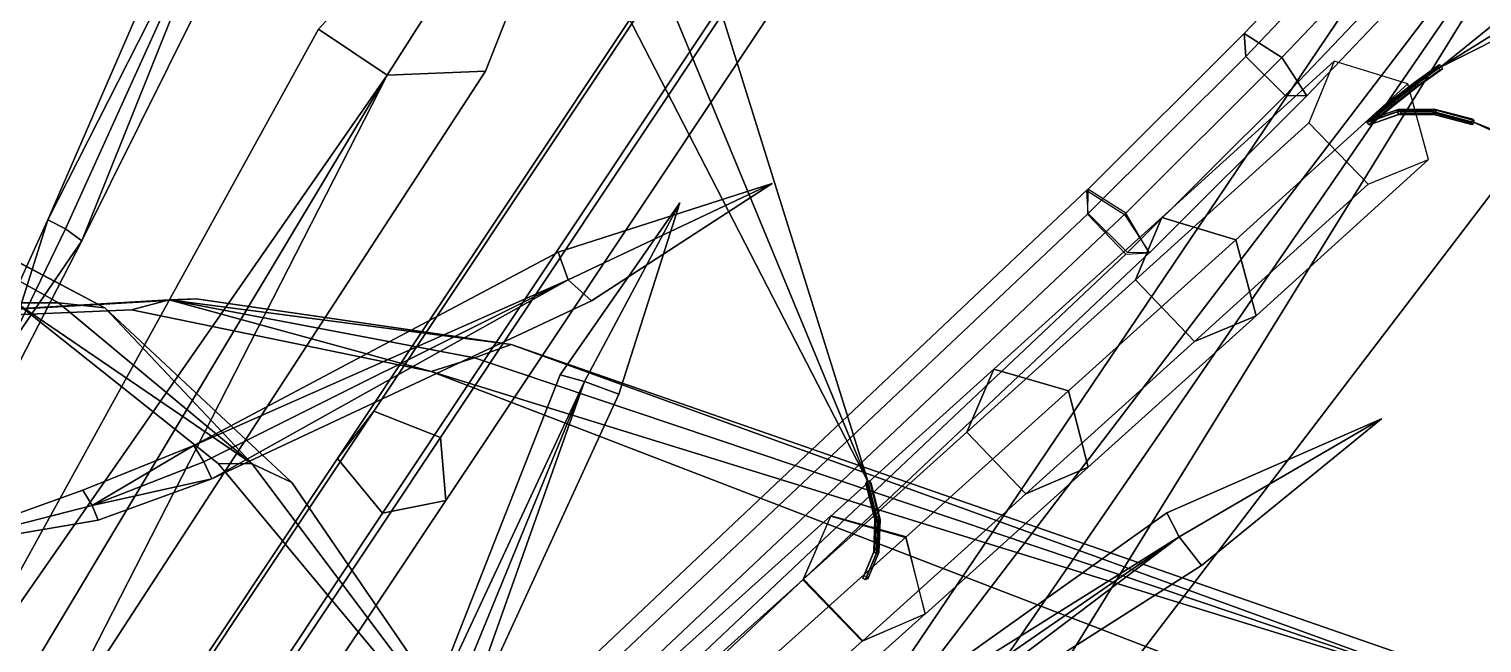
# Model space of a CAD drawing. Header units: metres. Extents: x -488 to 282, y -579 to 399.
# Drawn here: x 17.8 to 82.5, y 43.3 to 70.6 of the extents above; entities that cross this region are included whole.
import ezdxf

# ---------------------------------------------------------------- set-up
doc = ezdxf.new("R2010")
doc.units = ezdxf.units.M

msp = doc.modelspace()

# ---------------------------------------------------------------- linework, layer by layer
at = {"layer": 'coreopsi_1Pdncle', "color": 3}
for points in [[(33.1158, 53.5824, 84.05926), (67.2129, 104.8033, 169.147), (65.5979, 102.6859, 171.0687), (31.5009, 51.4651, 85.981)], [(36.08269, 52.3995, 83.5824), (70.1797, 103.6203, 168.6702), (67.2129, 104.8033, 169.147), (33.1158, 53.5824, 84.05926)], [(36.3239, 49.5986, 85.1718), (70.421, 100.8195, 170.2595), (70.1797, 103.6203, 168.6702), (36.08269, 52.3995, 83.5824)], [(31.5009, 51.4651, 85.981), (65.5979, 102.6859, 171.0687), (67.6055, 100.2453, 171.7334), (33.5085, 49.02449, 86.6457)], [(33.5085, 49.02449, 86.6457), (67.6055, 100.2453, 171.7334), (70.421, 100.8195, 170.2595), (36.3239, 49.5986, 85.1718)], [(-0.9812, 2.3616, -1.02844), (33.1158, 53.5824, 84.05926), (31.5009, 51.4651, 85.981), (-2.5961, 0.2442, 0.8933)], [(1.9856, 1.1786, -1.5052), (36.08269, 52.3995, 83.5824), (33.1158, 53.5824, 84.05926), (-0.9812, 2.3616, -1.02844)], [(2.2269, -1.6221, 0.08411), (36.3239, 49.5986, 85.1718), (36.08269, 52.3995, 83.5824), (1.9856, 1.1786, -1.5052)], [(-2.5961, 0.2442, 0.8933), (31.5009, 51.4651, 85.981), (33.5085, 49.02449, 86.6457), (-0.5885, -2.1963, 1.5579)], [(-0.5885, -2.1963, 1.5579), (33.5085, 49.02449, 86.6457), (36.3239, 49.5986, 85.1718), (2.2269, -1.6221, 0.08411)]]:
    msp.add_3dface(points, dxfattribs=at)
at = {"layer": 'coreopsi_Leaf', "color": 3}
for points in [[(46.9748, 27.877, 267.8952), (87.3109, 87.6446, 318.6636), (88.9432, 82.865, 321.4009)], [(46.9748, 27.877, 267.8952), (88.9432, 82.865, 321.4009), (87.3109, 87.6446, 318.6636)], [(45.04879, 86.3227, 274.7614), (33.7068, 68.5412, 253.7306), (30.658, 70.5923, 254.2292)], [(45.04879, 86.3227, 274.7614), (30.658, 70.5923, 254.2292), (33.7068, 68.5412, 253.7306)], [(45.04879, 86.3227, 274.7614), (38.09375, 68.7192, 252.2441), (33.7068, 68.5412, 253.7306)], [(45.04879, 86.3227, 274.7614), (33.7068, 68.5412, 253.7306), (38.09375, 68.7192, 252.2441)], [(55.1471, 50.407, 195.0546), (38.4306, 82.8477, 226.1947), (41.4522, 83.4987, 227.8328)], [(55.1471, 50.407, 195.0546), (41.4522, 83.4987, 227.8328), (38.4306, 82.8477, 226.1947)], [(41.4522, 83.4987, 227.8328), (44.7505, 83.6887, 228.1478), (55.1471, 50.407, 195.0546)], [(41.4522, 83.4987, 227.8328), (55.1471, 50.407, 195.0546), (44.7505, 83.6887, 228.1478)], [(80.6332, 68.8969, 232.6074), (98.8419, 83.6398, 274.4719), (101.9989, 82.1714, 274.1324)], [(80.6332, 68.8969, 232.6074), (101.9989, 82.1714, 274.1324), (98.8419, 83.6398, 274.4719)], [(46.9748, 27.877, 267.8952), (88.9432, 82.865, 321.4009), (49.1037, 24.9047, 269.2724)], [(46.9748, 27.877, 267.8952), (49.1037, 24.9047, 269.2724), (88.9432, 82.865, 321.4009)], [(49.1037, 24.9047, 269.2724), (88.9432, 82.865, 321.4009), (51.08138, 21.584, 270.1316)], [(49.1037, 24.9047, 269.2724), (51.08138, 21.584, 270.1316), (88.9432, 82.865, 321.4009)], [(51.08138, 21.584, 270.1316), (88.9432, 82.865, 321.4009), (94.58, 78.5893, 322.6304)], [(51.08138, 21.584, 270.1316), (94.58, 78.5893, 322.6304), (88.9432, 82.865, 321.4009)], [(10.6353, 70.9114, 181.6737), (21.6893, 82.3876, 190.097), (12.0928, 70.4909, 180.0522)], [(10.6353, 70.9114, 181.6737), (12.0928, 70.4909, 180.0522), (21.6893, 82.3876, 190.097)], [(101.9989, 82.1714, 274.1324), (104.6099, 80.9407, 272.4947), (80.6332, 68.8969, 232.6074)], [(101.9989, 82.1714, 274.1324), (80.6332, 68.8969, 232.6074), (104.6099, 80.9407, 272.4947)], [(18.594, 62.1069, 38.8231), (26.5555, 80.4562, 41.4489), (27.5521, 79.7285, 41.9011)], [(18.594, 62.1069, 38.8231), (27.5521, 79.7285, 41.9011), (26.5555, 80.4562, 41.4489)], [(18.594, 62.1069, 38.8231), (27.5521, 79.7285, 41.9011), (19.3814, 61.6916, 38.902)], [(18.594, 62.1069, 38.8231), (19.3814, 61.6916, 38.902), (27.5521, 79.7285, 41.9011)], [(19.3814, 61.6916, 38.902), (27.5521, 79.7285, 41.9011), (20.1134, 61.1583, 38.9133)], [(19.3814, 61.6916, 38.902), (20.1134, 61.1583, 38.9133), (27.5521, 79.7285, 41.9011)], [(20.1134, 61.1583, 38.9133), (27.5521, 79.7285, 41.9011), (29.07254, 79.2171, 41.547)], [(20.1134, 61.1583, 38.9133), (29.07254, 79.2171, 41.547), (27.5521, 79.7285, 41.9011)], [(21.1281, 58.1784, 193.3215), (-8.6971, 73.9063, 238.5951), (19.07049, 58.4095, 191.8819)], [(21.1281, 58.1784, 193.3215), (19.07049, 58.4095, 191.8819), (-8.6971, 73.9063, 238.5951)], [(19.07049, 58.4095, 191.8819), (-8.6971, 73.9063, 238.5951), (17.1899, 58.4043, 190.1512)], [(19.07049, 58.4095, 191.8819), (17.1899, 58.4043, 190.1512), (-8.6971, 73.9063, 238.5951)], [(21.1281, 58.1784, 193.3215), (-6.2303, 72.6911, 241.0828), (-8.6971, 73.9063, 238.5951)], [(21.1281, 58.1784, 193.3215), (-8.6971, 73.9063, 238.5951), (-6.2303, 72.6911, 241.0828)], [(13.5609, 39.5859, 209.6585), (30.658, 70.5923, 254.2292), (33.7068, 68.5412, 253.7306)], [(13.5609, 39.5859, 209.6585), (33.7068, 68.5412, 253.7306), (30.658, 70.5923, 254.2292)], [(18.1118, 38.01413, 208.1), (33.7068, 68.5412, 253.7306), (38.09375, 68.7192, 252.2441)], [(18.1118, 38.01413, 208.1), (38.09375, 68.7192, 252.2441), (33.7068, 68.5412, 253.7306)], [(13.5609, 39.5859, 209.6585), (33.7068, 68.5412, 253.7306), (15.8994, 38.8471, 209.071)], [(13.5609, 39.5859, 209.6585), (15.8994, 38.8471, 209.071), (33.7068, 68.5412, 253.7306)], [(15.8994, 38.8471, 209.071), (33.7068, 68.5412, 253.7306), (18.1118, 38.01413, 208.1)], [(15.8994, 38.8471, 209.071), (18.1118, 38.01413, 208.1), (33.7068, 68.5412, 253.7306)], [(82.07941, 66.4627, 231.7839), (115.8239, 53.03675, 263.1303), (117.555, 50.8491, 261.0195)], [(82.07941, 66.4627, 231.7839), (117.555, 50.8491, 261.0195), (115.8239, 53.03675, 263.1303)], [(117.555, 50.8491, 261.0195), (118.6103, 49.638, 258.1154), (82.07941, 66.4627, 231.7839)], [(117.555, 50.8491, 261.0195), (82.07941, 66.4627, 231.7839), (118.6103, 49.638, 258.1154)], [(50.8646, 63.7259, 54.3493), (41.7761, 59.4321, 51.1271), (41.3271, 60.6624, 51.2366)], [(50.8646, 63.7259, 54.3493), (41.3271, 60.6624, 51.2366), (41.7761, 59.4321, 51.1271)], [(50.8646, 63.7259, 54.3493), (42.8214, 58.4846, 50.2855), (41.7761, 59.4321, 51.1271)], [(50.8646, 63.7259, 54.3493), (41.7761, 59.4321, 51.1271), (42.8214, 58.4846, 50.2855)], [(46.7481, 62.8545, 12.2127), (42.4977, 54.9, 17.6974), (41.4211, 55.1915, 17.00237)], [(46.7481, 62.8545, 12.2127), (41.4211, 55.1915, 17.00237), (42.4977, 54.9, 17.6974)], [(46.7481, 62.8545, 12.2127), (44.03301, 54.3307, 17.5656), (42.4977, 54.9, 17.6974)], [(46.7481, 62.8545, 12.2127), (42.4977, 54.9, 17.6974), (44.03301, 54.3307, 17.5656)], [(16.06886, 56.5753, 36.823), (18.594, 62.1069, 38.8231), (16.7571, 56.2711, 37.1082)], [(16.06886, 56.5753, 36.823), (16.7571, 56.2711, 37.1082), (18.594, 62.1069, 38.8231)], [(18.594, 62.1069, 38.8231), (19.3814, 61.6916, 38.902), (16.7571, 56.2711, 37.1082)], [(18.594, 62.1069, 38.8231), (16.7571, 56.2711, 37.1082), (19.3814, 61.6916, 38.902)], [(16.7571, 56.2711, 37.1082), (19.3814, 61.6916, 38.902), (20.1134, 61.1583, 38.9133)], [(16.7571, 56.2711, 37.1082), (20.1134, 61.1583, 38.9133), (19.3814, 61.6916, 38.902)], [(16.7571, 56.2711, 37.1082), (20.1134, 61.1583, 38.9133), (17.3545, 55.7961, 37.128)], [(16.7571, 56.2711, 37.1082), (17.3545, 55.7961, 37.128), (20.1134, 61.1583, 38.9133)], [(25.09783, 52.04029, 42.9151), (41.3271, 60.6624, 51.2366), (41.7761, 59.4321, 51.1271)], [(25.09783, 52.04029, 42.9151), (41.7761, 59.4321, 51.1271), (41.3271, 60.6624, 51.2366)], [(25.09783, 52.04029, 42.9151), (41.7761, 59.4321, 51.1271), (25.5487, 51.316, 42.6487)], [(25.09783, 52.04029, 42.9151), (25.5487, 51.316, 42.6487), (41.7761, 59.4321, 51.1271)], [(25.5487, 51.316, 42.6487), (41.7761, 59.4321, 51.1271), (25.8938, 50.5618, 42.2847)], [(25.5487, 51.316, 42.6487), (25.8938, 50.5618, 42.2847), (41.7761, 59.4321, 51.1271)], [(25.8938, 50.5618, 42.2847), (41.7761, 59.4321, 51.1271), (42.8214, 58.4846, 50.2855)], [(25.8938, 50.5618, 42.2847), (42.8214, 58.4846, 50.2855), (41.7761, 59.4321, 51.1271)], [(1.04524, 57.1855, 122.5568), (25.1975, 58.5736, 142.1663), (24.00714, 58.5354, 144.0997)], [(1.04524, 57.1855, 122.5568), (24.00714, 58.5354, 144.0997), (25.1975, 58.5736, 142.1663)], [(24.00714, 58.5354, 144.0997), (22.3223, 58.08649, 145.365), (1.04524, 57.1855, 122.5568)], [(24.00714, 58.5354, 144.0997), (1.04524, 57.1855, 122.5568), (22.3223, 58.08649, 145.365)], [(27.6978, 51.2245, 178.1586), (19.07049, 58.4095, 191.8819), (17.1899, 58.4043, 190.1512)], [(27.6978, 51.2245, 178.1586), (17.1899, 58.4043, 190.1512), (19.07049, 58.4095, 191.8819)], [(27.6978, 51.2245, 178.1586), (17.1899, 58.4043, 190.1512), (26.1774, 51.2374, 176.6324)], [(27.6978, 51.2245, 178.1586), (26.1774, 51.2374, 176.6324), (17.1899, 58.4043, 190.1512)], [(21.1281, 58.1784, 193.3215), (19.07049, 58.4095, 191.8819), (27.6978, 51.2245, 178.1586)], [(21.1281, 58.1784, 193.3215), (27.6978, 51.2245, 178.1586), (19.07049, 58.4095, 191.8819)], [(24.00714, 58.5354, 144.0997), (35.6711, 55.3386, 156.7298), (22.3223, 58.08649, 145.365)], [(24.00714, 58.5354, 144.0997), (22.3223, 58.08649, 145.365), (35.6711, 55.3386, 156.7298)], [(25.1975, 58.5736, 142.1663), (39.2368, 56.5476, 153.3482), (24.00714, 58.5354, 144.0997)], [(25.1975, 58.5736, 142.1663), (24.00714, 58.5354, 144.0997), (39.2368, 56.5476, 153.3482)], [(39.2368, 56.5476, 153.3482), (37.6075, 55.9506, 155.1781), (24.00714, 58.5354, 144.0997)], [(39.2368, 56.5476, 153.3482), (24.00714, 58.5354, 144.0997), (37.6075, 55.9506, 155.1781)], [(24.00714, 58.5354, 144.0997), (37.6075, 55.9506, 155.1781), (35.6711, 55.3386, 156.7298)], [(24.00714, 58.5354, 144.0997), (35.6711, 55.3386, 156.7298), (37.6075, 55.9506, 155.1781)], [(29.4685, 50.3987, 179.3159), (21.1281, 58.1784, 193.3215), (27.6978, 51.2245, 178.1586)], [(29.4685, 50.3987, 179.3159), (27.6978, 51.2245, 178.1586), (21.1281, 58.1784, 193.3215)], [(39.2368, 56.5476, 153.3482), (82.2262, 40.9485, 186.442), (37.6075, 55.9506, 155.1781)], [(39.2368, 56.5476, 153.3482), (37.6075, 55.9506, 155.1781), (82.2262, 40.9485, 186.442)], [(39.2368, 56.5476, 153.3482), (84.7178, 40.7287, 183.7043), (82.2262, 40.9485, 186.442)], [(39.2368, 56.5476, 153.3482), (82.2262, 40.9485, 186.442), (84.7178, 40.7287, 183.7043)], [(37.6075, 55.9506, 155.1781), (82.2262, 40.9485, 186.442), (35.6711, 55.3386, 156.7298)], [(37.6075, 55.9506, 155.1781), (35.6711, 55.3386, 156.7298), (82.2262, 40.9485, 186.442)], [(34.8618, 38.5077, 26.2547), (41.4211, 55.1915, 17.00237), (42.4977, 54.9, 17.6974)], [(34.8618, 38.5077, 26.2547), (42.4977, 54.9, 17.6974), (41.4211, 55.1915, 17.00237)], [(35.6711, 55.3386, 156.7298), (82.2262, 40.9485, 186.442), (79.6978, 38.3937, 189.3689)], [(35.6711, 55.3386, 156.7298), (79.6978, 38.3937, 189.3689), (82.2262, 40.9485, 186.442)], [(34.8618, 38.5077, 26.2547), (42.4977, 54.9, 17.6974), (35.6839, 38.2442, 26.486)], [(34.8618, 38.5077, 26.2547), (35.6839, 38.2442, 26.486), (42.4977, 54.9, 17.6974)], [(35.6839, 38.2442, 26.486), (42.4977, 54.9, 17.6974), (36.4568, 37.8435, 26.736)], [(35.6839, 38.2442, 26.486), (36.4568, 37.8435, 26.736), (42.4977, 54.9, 17.6974)], [(36.4568, 37.8435, 26.736), (42.4977, 54.9, 17.6974), (44.03301, 54.3307, 17.5656)], [(36.4568, 37.8435, 26.736), (44.03301, 54.3307, 17.5656), (42.4977, 54.9, 17.6974)], [(78.01012, 53.2363, 35.3427), (68.999, 47.9795, 36.9515), (68.4536, 49.04276, 36.4045)], [(78.01012, 53.2363, 35.3427), (68.4536, 49.04276, 36.4045), (68.999, 47.9795, 36.9515)], [(78.01012, 53.2363, 35.3427), (69.9894, 46.7053, 36.6449), (68.999, 47.9795, 36.9515)], [(78.01012, 53.2363, 35.3427), (68.999, 47.9795, 36.9515), (69.9894, 46.7053, 36.6449)], [(20.1543, 50.06084, 39.3627), (25.09783, 52.04029, 42.9151), (20.5691, 49.3714, 39.3458)], [(20.1543, 50.06084, 39.3627), (20.5691, 49.3714, 39.3458), (25.09783, 52.04029, 42.9151)], [(25.09783, 52.04029, 42.9151), (25.5487, 51.316, 42.6487), (20.5691, 49.3714, 39.3458)], [(25.09783, 52.04029, 42.9151), (20.5691, 49.3714, 39.3458), (25.5487, 51.316, 42.6487)], [(20.5691, 49.3714, 39.3458), (25.5487, 51.316, 42.6487), (25.8938, 50.5618, 42.2847)], [(20.5691, 49.3714, 39.3458), (25.8938, 50.5618, 42.2847), (25.5487, 51.316, 42.6487)], [(27.6978, 51.2245, 178.1586), (26.1774, 51.2374, 176.6324), (41.4119, 32.9437, 156.4583)], [(27.6978, 51.2245, 178.1586), (41.4119, 32.9437, 156.4583), (26.1774, 51.2374, 176.6324)], [(41.4119, 32.9437, 156.4583), (29.4685, 50.3987, 179.3159), (27.6978, 51.2245, 178.1586)], [(41.4119, 32.9437, 156.4583), (27.6978, 51.2245, 178.1586), (29.4685, 50.3987, 179.3159)], [(20.5691, 49.3714, 39.3458), (25.8938, 50.5618, 42.2847), (20.8297, 48.7214, 39.0416)], [(20.5691, 49.3714, 39.3458), (20.8297, 48.7214, 39.0416), (25.8938, 50.5618, 42.2847)], [(12.5101, 47.3037, 31.8947), (20.1543, 50.06084, 39.3627), (20.5691, 49.3714, 39.3458)], [(12.5101, 47.3037, 31.8947), (20.5691, 49.3714, 39.3458), (20.1543, 50.06084, 39.3627)], [(20.5691, 49.3714, 39.3458), (20.8297, 48.7214, 39.0416), (12.5101, 47.3037, 31.8947)], [(20.5691, 49.3714, 39.3458), (12.5101, 47.3037, 31.8947), (20.8297, 48.7214, 39.0416)], [(52.05913, 37.3699, 37.7985), (68.4536, 49.04276, 36.4045), (68.999, 47.9795, 36.9515)], [(52.05913, 37.3699, 37.7985), (68.999, 47.9795, 36.9515), (68.4536, 49.04276, 36.4045)], [(52.05913, 37.3699, 37.7985), (68.999, 47.9795, 36.9515), (52.5323, 36.6226, 37.9265)], [(52.05913, 37.3699, 37.7985), (52.5323, 36.6226, 37.9265), (68.999, 47.9795, 36.9515)], [(52.5323, 36.6226, 37.9265), (68.999, 47.9795, 36.9515), (52.8894, 35.7948, 38.01382)], [(52.5323, 36.6226, 37.9265), (52.8894, 35.7948, 38.01382), (68.999, 47.9795, 36.9515)], [(52.8894, 35.7948, 38.01382), (68.999, 47.9795, 36.9515), (69.9894, 46.7053, 36.6449)], [(52.8894, 35.7948, 38.01382), (69.9894, 46.7053, 36.6449), (68.999, 47.9795, 36.9515)]]:
    msp.add_3dface(points, dxfattribs=at)
at = {"layer": 'coreopsi_Petiole', "color": 3}
for points in [[(73.5709, 69.3279, 49.8941), (80.4292, 76.5296, 52.43), (78.7683, 77.6185, 53.8279), (71.8959, 70.4012, 51.2873)], [(71.8959, 70.4012, 51.2873), (78.7683, 77.6185, 53.8279), (78.9229, 76.6832, 56.0639), (71.963, 69.3743, 53.4871)], [(71.963, 69.3743, 53.4871), (78.9229, 76.6832, 56.0639), (80.7156, 74.9845, 56.03952), (73.7152, 67.6343, 53.4449)], [(74.6888, 67.6276, 51.2199), (81.6258, 74.911, 53.789), (80.4292, 76.5296, 52.43), (73.5709, 69.3279, 49.8941)], [(73.7152, 67.6343, 53.4449), (80.7156, 74.9845, 56.03952), (81.6258, 74.911, 53.789), (74.6888, 67.6276, 51.2199)], [(66.5538, 62.3358, 46.8444), (73.5709, 69.3279, 49.8941), (71.8959, 70.4012, 51.2873), (64.8788, 63.4091, 48.2375)], [(64.8788, 63.4091, 48.2375), (71.8959, 70.4012, 51.2873), (71.963, 69.3743, 53.4871), (64.9459, 62.3823, 50.4374)], [(64.9459, 62.3823, 50.4374), (71.963, 69.3743, 53.4871), (73.7152, 67.6343, 53.4449), (66.6981, 60.6422, 50.3952)], [(67.6717, 60.6356, 48.1702), (74.6888, 67.6276, 51.2199), (73.5709, 69.3279, 49.8941), (66.5538, 62.3358, 46.8444)], [(68.2181, 62.1971, 215.2822), (75.9061, 69.1617, 227.3884), (74.777, 66.4271, 229.6786), (67.04737, 59.4247, 217.5053)], [(71.5196, 61.2153, 213.8213), (79.1821, 68.1568, 225.8862), (75.9061, 69.1617, 227.3884), (68.2181, 62.1971, 215.2822)], [(79.4882, 68.2214, 231.0447), (80.5774, 69.00518, 232.5919), (80.5324, 68.8987, 232.6774), (79.4437, 68.1154, 231.1311)], [(79.4437, 68.1154, 231.1311), (80.5324, 68.8987, 232.6774), (80.6283, 68.789, 232.6656), (79.5414, 68.00714, 231.1219)], [(79.6112, 68.1804, 230.9826), (80.699, 68.963, 232.5276), (80.5774, 69.00518, 232.5919), (79.4882, 68.2214, 231.0447)], [(79.5414, 68.00714, 231.1219), (80.6283, 68.789, 232.6656), (80.7302, 68.8302, 232.5729), (79.6439, 68.04875, 231.0301)], [(79.6439, 68.04875, 231.0301), (80.7302, 68.8302, 232.5729), (80.699, 68.963, 232.5276), (79.6112, 68.1804, 230.9826)], [(72.4202, 57.827, 215.1278), (80.1082, 64.7916, 227.234), (79.1821, 68.1568, 225.8862), (71.5196, 61.2153, 213.8213)], [(78.4321, 67.4002, 229.4939), (79.4882, 68.2214, 231.0447), (79.4437, 68.1154, 231.1311), (78.3882, 67.2947, 229.5811)], [(78.3882, 67.2947, 229.5811), (79.4437, 68.1154, 231.1311), (79.5414, 68.00714, 231.1219), (78.4878, 67.1878, 229.5747)], [(78.5566, 67.3604, 229.434), (79.6112, 68.1804, 230.9826), (79.4882, 68.2214, 231.0447), (78.4321, 67.4002, 229.4939)], [(78.4878, 67.1878, 229.5747), (79.5414, 68.00714, 231.1219), (79.6439, 68.04875, 231.0301), (78.5908, 67.2298, 229.4836)], [(78.5908, 67.2298, 229.4836), (79.6439, 68.04875, 231.0301), (79.6112, 68.1804, 230.9826), (78.5566, 67.3604, 229.434)], [(66.6981, 60.6422, 50.3952), (73.7152, 67.6343, 53.4449), (74.6888, 67.6276, 51.2199), (67.6717, 60.6356, 48.1702)], [(77.4114, 66.5432, 227.9426), (78.4321, 67.4002, 229.4939), (78.3882, 67.2947, 229.5811), (77.3675, 66.4377, 228.0298)], [(77.5359, 66.5034, 227.8827), (78.5566, 67.3604, 229.434), (78.4321, 67.4002, 229.4939), (77.4114, 66.5432, 227.9426)], [(77.5701, 66.3729, 227.9323), (78.5908, 67.2298, 229.4836), (78.5566, 67.3604, 229.434), (77.5359, 66.5034, 227.8827)], [(77.3675, 66.4377, 228.0298), (78.3882, 67.2947, 229.5811), (78.4878, 67.1878, 229.5747), (77.4671, 66.3308, 228.0234)], [(77.4279, 66.5525, 227.9639), (78.7564, 67.02058, 229.4468), (78.7063, 66.9115, 229.5261), (77.3779, 66.4435, 228.0432)], [(77.3779, 66.4435, 228.0432), (78.7063, 66.9115, 229.5261), (78.7851, 66.793, 229.4929), (77.4567, 66.325, 228.01)], [(77.5359, 66.5034, 227.8827), (78.8644, 66.9714, 229.3656), (78.7564, 67.02058, 229.4468), (77.4279, 66.5525, 227.9639)], [(77.4567, 66.325, 228.01), (78.7851, 66.793, 229.4929), (78.882, 66.8315, 229.3939), (77.5536, 66.3635, 227.911)], [(77.4671, 66.3308, 228.0234), (78.4878, 67.1878, 229.5747), (78.5908, 67.2298, 229.4836), (77.5701, 66.3729, 227.9323)], [(77.5536, 66.3635, 227.911), (78.882, 66.8315, 229.3939), (78.8644, 66.9714, 229.3656), (77.5359, 66.5034, 227.8827)], [(78.7564, 67.02058, 229.4468), (80.3533, 67.03292, 230.7737), (80.2949, 66.9225, 230.8449), (78.7063, 66.9115, 229.5261)], [(78.7063, 66.9115, 229.5261), (80.2949, 66.9225, 230.8449), (80.3455, 66.7993, 230.7847), (78.7851, 66.793, 229.4929)], [(78.8644, 66.9714, 229.3656), (80.4388, 66.98, 230.6709), (80.3533, 67.03292, 230.7737), (78.7564, 67.02058, 229.4468)], [(78.7851, 66.793, 229.4929), (80.3455, 66.7993, 230.7847), (80.434, 66.8365, 230.6777), (78.882, 66.8315, 229.3939)], [(78.882, 66.8315, 229.3939), (80.434, 66.8365, 230.6777), (80.4388, 66.98, 230.6709), (78.8644, 66.9714, 229.3656)], [(80.3533, 67.03292, 230.7737), (82.08507, 66.5781, 231.825), (82.01717, 66.469, 231.8895), (80.2949, 66.9225, 230.8449)], [(80.2949, 66.9225, 230.8449), (82.01717, 66.469, 231.8895), (82.03596, 66.3501, 231.8065), (80.3455, 66.7993, 230.7847)], [(80.3455, 66.7993, 230.7847), (82.03596, 66.3501, 231.8065), (82.115, 66.3886, 231.6927), (80.434, 66.8365, 230.6777)], [(80.4388, 66.98, 230.6709), (82.1451, 66.5287, 231.7041), (82.08507, 66.5781, 231.825), (80.3533, 67.03292, 230.7737)], [(80.434, 66.8365, 230.6777), (82.115, 66.3886, 231.6927), (82.1451, 66.5287, 231.7041), (80.4388, 66.98, 230.6709)], [(67.04737, 59.4247, 217.5053), (74.777, 66.4271, 229.6786), (77.4132, 63.6854, 229.5818), (69.6835, 56.6831, 217.4084)], [(69.6835, 56.6831, 217.4084), (77.4132, 63.6854, 229.5818), (80.1082, 64.7916, 227.234), (72.4202, 57.827, 215.1278)], [(41.3716, 41.2208, 36.5478), (64.9329, 63.4621, 48.2641), (64.9115, 62.3474, 50.4218), (41.1236, 39.8932, 38.5664)], [(43.2001, 40.2935, 35.2459), (66.6221, 62.4039, 46.8767), (64.9329, 63.4621, 48.2641), (41.3716, 41.2208, 36.5478)], [(41.1236, 39.8932, 38.5664), (64.9115, 62.3474, 50.4218), (66.6227, 60.5677, 50.3589), (42.8348, 38.1135, 38.5035)], [(44.09928, 38.3841, 36.4476), (67.6605, 60.6253, 48.1639), (66.6221, 62.4039, 46.8767), (43.2001, 40.2935, 35.2459)], [(60.7421, 55.4452, 202.9253), (68.2181, 62.1971, 215.2822), (67.04737, 59.4247, 217.5053), (59.5309, 52.6364, 205.0798)], [(64.06859, 54.4858, 201.5065), (71.5196, 61.2153, 213.8213), (68.2181, 62.1971, 215.2822), (60.7421, 55.4452, 202.9253)], [(64.9442, 51.0751, 202.7709), (72.4202, 57.827, 215.1278), (71.5196, 61.2153, 213.8213), (64.06859, 54.4858, 201.5065)], [(42.8348, 38.1135, 38.5035), (66.6227, 60.5677, 50.3589), (67.6605, 60.6253, 48.1639), (44.09928, 38.3841, 36.4476)], [(59.5309, 52.6364, 205.0798), (67.04737, 59.4247, 217.5053), (69.6835, 56.6831, 217.4084), (62.1671, 49.8947, 204.983)], [(62.1671, 49.8947, 204.983), (69.6835, 56.6831, 217.4084), (72.4202, 57.827, 215.1278), (64.9442, 51.0751, 202.7709)], [(53.4717, 48.9002, 190.3054), (60.7421, 55.4452, 202.9253), (59.5309, 52.6364, 205.0798), (52.2605, 46.09142, 192.46)], [(56.7981, 47.9408, 188.8866), (64.06859, 54.4858, 201.5065), (60.7421, 55.4452, 202.9253), (53.4717, 48.9002, 190.3054)], [(57.6738, 44.5301, 190.151), (64.9442, 51.0751, 202.7709), (64.06859, 54.4858, 201.5065), (56.7981, 47.9408, 188.8866)], [(52.2605, 46.09142, 192.46), (59.5309, 52.6364, 205.0798), (62.1671, 49.8947, 204.983), (54.8967, 43.3497, 192.3631)], [(54.8967, 43.3497, 192.3631), (62.1671, 49.8947, 204.983), (64.9442, 51.0751, 202.7709), (57.6738, 44.5301, 190.151)], [(55.4771, 48.8513, 193.813), (55.07615, 50.4534, 194.9659), (55.03264, 50.3662, 195.0717), (55.4346, 48.7553, 193.9112)], [(55.4346, 48.7553, 193.9112), (55.03264, 50.3662, 195.0717), (55.1492, 50.3355, 195.1544), (55.5547, 48.6947, 193.9685)], [(55.6208, 48.8509, 193.8088), (55.217, 50.4768, 194.9819), (55.07615, 50.4534, 194.9659), (55.4771, 48.8513, 193.813)], [(55.5547, 48.6947, 193.9685), (55.1492, 50.3355, 195.1544), (55.2619, 50.4044, 195.0977), (55.6685, 48.7547, 193.9043)], [(55.6685, 48.7547, 193.9043), (55.2619, 50.4044, 195.0977), (55.217, 50.4768, 194.9819), (55.6208, 48.8509, 193.8088)], [(46.4546, 42.605, 177.5094), (53.4827, 48.9101, 190.3251), (52.2322, 46.06605, 192.4097), (45.1293, 39.694, 179.4507)], [(49.8511, 41.7084, 176.2217), (56.8333, 47.9724, 188.9492), (53.4827, 48.9101, 190.3251), (46.4546, 42.605, 177.5094)], [(55.4353, 47.4192, 192.3974), (55.4771, 48.8513, 193.813), (55.4346, 48.7553, 193.9112), (55.3913, 47.3156, 192.4868)], [(55.3913, 47.3156, 192.4868), (55.4346, 48.7553, 193.9112), (55.5547, 48.6947, 193.9685), (55.5061, 47.2295, 192.5146)], [(55.5749, 47.3985, 192.3696), (55.6208, 48.8509, 193.8088), (55.4771, 48.8513, 193.813), (55.4353, 47.4192, 192.3974)], [(55.5061, 47.2295, 192.5146), (55.5547, 48.6947, 193.9685), (55.6685, 48.7547, 193.9043), (55.6184, 47.282, 192.4417)], [(55.6184, 47.282, 192.4417), (55.6685, 48.7547, 193.9043), (55.6208, 48.8509, 193.8088), (55.5749, 47.3985, 192.3696)], [(50.6566, 38.2349, 177.355), (57.6848, 44.54, 190.1707), (56.8333, 47.9724, 188.9492), (49.8511, 41.7084, 176.2217)], [(54.9431, 46.2455, 190.7965), (55.4353, 47.4192, 192.3974), (55.3913, 47.3156, 192.4868), (54.8991, 46.1419, 190.8859)], [(54.8991, 46.1419, 190.8859), (55.3913, 47.3156, 192.4868), (55.5061, 47.2295, 192.5146), (55.01394, 46.05585, 190.9137)], [(55.08267, 46.2248, 190.7687), (55.5749, 47.3985, 192.3696), (55.4353, 47.4192, 192.3974), (54.9431, 46.2455, 190.7965)], [(55.01394, 46.05585, 190.9137), (55.5061, 47.2295, 192.5146), (55.6184, 47.282, 192.4417), (55.1261, 46.1082, 190.8408)], [(55.1261, 46.1082, 190.8408), (55.6184, 47.282, 192.4417), (55.5749, 47.3985, 192.3696), (55.08267, 46.2248, 190.7687)], [(45.1293, 39.694, 179.4507), (52.2322, 46.06605, 192.4097), (54.8685, 43.3243, 192.3129), (47.7655, 36.9524, 179.3538)], [(47.7655, 36.9524, 179.3538), (54.8685, 43.3243, 192.3129), (57.6848, 44.54, 190.1707), (50.6566, 38.2349, 177.355)]]:
    msp.add_3dface(points, dxfattribs=at)

doc.saveas('drawing.dxf')
